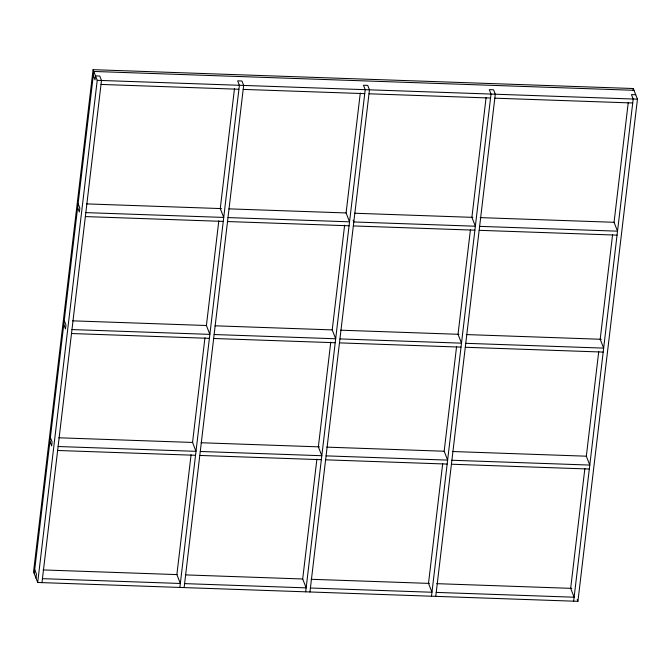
<?xml version="1.0" encoding="UTF-8"?>
<svg xmlns="http://www.w3.org/2000/svg" width="671" height="671" viewBox="0 0 671 671"><rect width="100%" height="100%" fill="white"/><g stroke="black" fill="none" stroke-linecap="round" stroke-linejoin="round"><path stroke-width="1.01" d="M93.076 69.675L33.55 571.826L37.702 582.478L577.924 601.325L637.45 99.174L633.298 88.522L93.076 69.675L97.228 80.327L37.702 582.478M34.246 573.604L93.772 71.453L633.986 90.3M35.974 578.041L36.444 574.074L34.716 569.637M41.971 582.629L101.497 80.478L99.769 76.041L95.5 75.89L95.03 79.849L93.303 75.412M191.092 454.686L176.876 574.594L180.331 583.468L42.441 578.662M204.949 337.765L192.543 442.449L195.999 451.331L58.1 446.517M218.813 220.809L206.408 325.502L209.864 334.376L71.965 329.57M234.481 88.647L220.264 208.555L223.728 217.429L85.829 212.623M179.862 587.435L239.396 85.284L237.66 80.847L241.929 80.998L243.657 85.435L184.131 587.586M184.6 583.619L306.152 587.863L302.688 578.989L316.905 459.073M330.769 342.151L318.356 446.844L321.812 455.718L200.268 451.474M214.133 334.527L335.676 338.771L332.22 329.897L344.626 225.204M227.997 217.58L349.541 221.824L346.085 212.942L360.293 93.034M305.682 591.822L365.209 89.679L363.481 85.242L367.742 85.385L369.469 89.822L309.943 591.973M442.717 463.468L428.501 583.376L431.965 592.25L310.413 588.014M456.582 346.538L444.168 451.231L447.632 460.105L326.081 455.869M470.446 229.591L458.033 334.284L461.497 343.158L339.945 338.914M486.114 97.421L471.898 217.337L475.353 226.211L353.81 221.967L353.114 220.197M431.495 596.217L491.021 94.066L489.293 89.629L493.554 89.78L495.29 94.217L435.756 596.368M584.877 468.425L570.669 588.333L574.124 597.207L436.225 592.401M598.742 351.503L586.328 456.188L589.792 465.07L451.893 460.256M612.606 234.548L600.193 339.241L603.657 348.115L465.758 343.309M628.274 102.386L614.057 222.294L617.521 231.168L479.622 226.362M633.055 90.602L633.298 88.522M573.655 601.174L633.189 99.023L631.453 94.586L635.722 94.737M97.228 80.327L637.45 99.174M101.027 84.437L238.926 89.251M243.187 89.402L364.739 93.638M369 93.789L490.551 98.033M494.821 98.176L632.711 102.99M86.484 203.892L221.539 208.597M228.861 208.857L346.119 212.95M354.498 213.235L472.803 217.362M480.126 217.622L614.133 222.294M85.36 216.582L223.258 221.396M227.519 221.547L349.071 225.783M353.34 225.934L474.883 230.178M479.153 230.321L617.052 235.135M72.619 320.839L206.626 325.51M214.997 325.804L332.254 329.897M340.633 330.191L458.939 334.317M466.261 334.569L601.317 339.283M71.495 333.529L209.394 338.343M213.663 338.494L335.206 342.73M339.476 342.881L461.019 347.125M465.288 347.268L603.187 352.082M58.754 437.786L192.762 442.457M201.132 442.751L319.438 446.878M326.769 447.138L444.026 451.222M452.405 451.516L586.412 456.196M57.631 450.484L195.529 455.29M199.799 455.441L321.342 459.685M325.611 459.828L447.163 464.072M451.424 464.223L589.323 469.029M43.087 569.931L177.094 574.602M185.473 574.896L302.73 578.989M311.101 579.283L429.406 583.409M436.737 583.661L571.793 588.375M577.228 599.547L577.924 601.325M78.104 203.598L79.832 208.035L79.363 211.994L77.635 207.557M64.24 320.545L65.968 324.982L65.498 328.949L63.77 324.512M50.375 437.492L52.112 441.929L51.642 445.896L49.906 441.459"/></g></svg>
